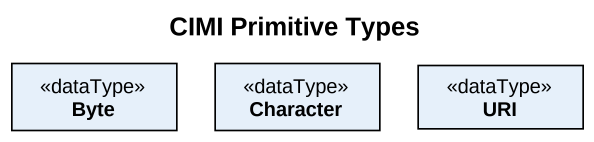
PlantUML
@startuml
title CIMI Primitive Types
hide circle
hide empty members
class Byte <<dataType>>
class Character <<dataType>>
class URI <<dataType>>
@enduml
